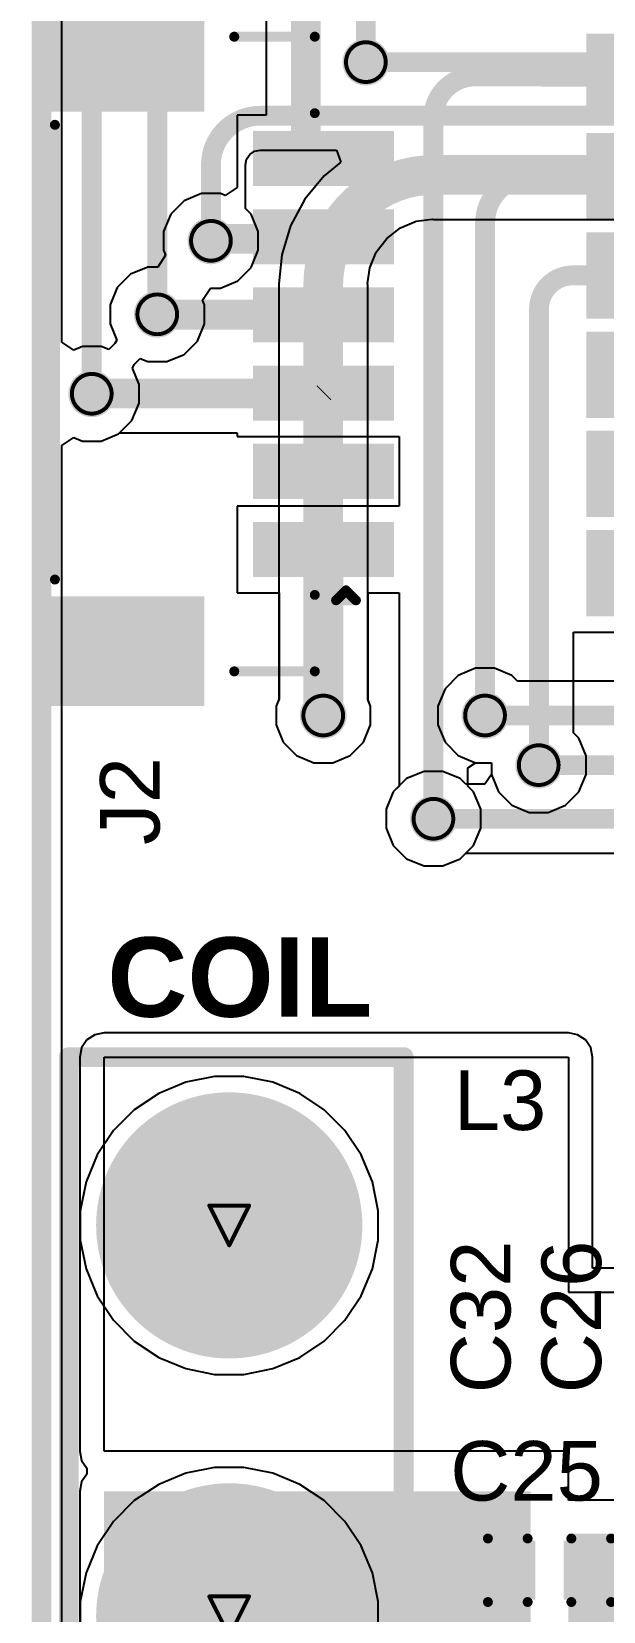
# Model space of a CAD drawing. Header units: inches. Extents: x -46 to 312, y 0 to 111.
# Drawn here: x -44.13 to -36.82, y 18.97 to 39.18 of the extents above; entities that cross this region are included whole.
import ezdxf

# ---------------------------------------------------------------- set-up
doc = ezdxf.new("R2010")
doc.units = ezdxf.units.IN
for name, color, linetype in [('Board Outline', 216, 'Continuous'), ('Bottom Layer', 5, 'Continuous'), ('Bottom Solder', 6, 'Continuous'), ('Drill Drawing', 1, 'Continuous'), ('Multi-Layer', 9, 'Continuous'), ('Pad Holes', 156, 'Continuous'), ('Top Layer', 1, 'Continuous'), ('Top Overlay', 2, 'Continuous'), ('Top Paste', 8, 'Continuous'), ('Top Solder', 216, 'Continuous'), ('Via Holes', 16, 'Continuous')]:
    doc.layers.add(name, color=color, linetype=linetype)
doc.styles.add('Arial', font='', dxfattribs={"height": 0.2})
doc.styles.add('Arial_Bold', font='', dxfattribs={"height": 0.2})
doc.styles.get('Arial').set_extended_font_data('Arial')
doc.styles.get('Arial_Bold').set_extended_font_data('Arial', bold=True)

# ---------------------------------------------------------------- blocks, each defined once
blk = doc.blocks.new('T__H____T____P______3_7___D_____6________54')
at = {"layer": 'Bottom Layer'}
h = blk.add_hatch(color=5, dxfattribs=at)
edge = h.paths.add_edge_path()
edge.add_arc((0, 0), 1.6, 0, 360)
h = blk.add_hatch(color=5, dxfattribs=at)
edge = h.paths.add_edge_path()
edge.add_arc((5, 0), 1.6, 0, 360)
at = {"layer": 'Bottom Solder'}
h = blk.add_hatch(color=6, dxfattribs=at)
edge = h.paths.add_edge_path()
edge.add_arc((0, 0), 1.702, 0, 360)
h = blk.add_hatch(color=6, dxfattribs=at)
edge = h.paths.add_edge_path()
edge.add_arc((5, 0), 1.702, 0, 360)
at = {"layer": 'Multi-Layer'}
h = blk.add_hatch(color=9, dxfattribs=at)
edge = h.paths.add_edge_path()
edge.add_arc((0, 0), 1.6, 0, 360)
h = blk.add_hatch(color=9, dxfattribs=at)
edge = h.paths.add_edge_path()
edge.add_arc((5, 0), 1.6, 0, 360)
at = {"layer": 'Pad Holes'}
h = blk.add_hatch(color=7, dxfattribs=at)
edge = h.paths.add_edge_path()
edge.add_arc((0, 0), 1, 0, 360)
h = blk.add_hatch(color=7, dxfattribs=at)
edge = h.paths.add_edge_path()
edge.add_arc((5, 0), 1, 0, 360)
at = {"layer": 'Top Layer'}
h = blk.add_hatch(color=1, dxfattribs=at)
edge = h.paths.add_edge_path()
edge.add_arc((0, 0), 1.6, 0, 360)
h = blk.add_hatch(color=1, dxfattribs=at)
edge = h.paths.add_edge_path()
edge.add_arc((5, 0), 1.6, 0, 360)
at = {"layer": 'Top Solder'}
h = blk.add_hatch(color=216, dxfattribs=at)
edge = h.paths.add_edge_path()
edge.add_arc((0, 0), 1.702, 0, 360)
h = blk.add_hatch(color=216, dxfattribs=at)
edge = h.paths.add_edge_path()
edge.add_arc((5, 0), 1.702, 0, 360)
blk = doc.blocks.new('C___0402_68')
at = {"layer": 'Top Layer'}
for points in [[(-0.699, -0.318), (-0.699, 0.318), (-0.241, 0.318), (-0.241, -0.318)], [(0.241, -0.318), (0.241, 0.318), (0.699, 0.318), (0.699, -0.318)]]:
    blk.add_hatch(color=1, dxfattribs=at).paths.add_polyline_path(points)
at = {"layer": 'Top Paste'}
for points in [[(-0.699, -0.318), (-0.699, 0.318), (-0.241, 0.318), (-0.241, -0.318)], [(0.241, -0.318), (0.241, 0.318), (0.699, 0.318), (0.699, -0.318)]]:
    blk.add_hatch(color=8, dxfattribs=at).paths.add_polyline_path(points)
at = {"layer": 'Top Solder'}
for points in [[(-0.758, -0.377), (-0.758, 0.377), (-0.181, 0.377), (-0.181, -0.377)], [(0.181, -0.377), (0.181, 0.377), (0.758, 0.377), (0.758, -0.377)]]:
    blk.add_hatch(color=216, dxfattribs=at).paths.add_polyline_path(points)
at = {"layer": 'Top Overlay'}
for points in [[(-0.787, 0.406, 0.127, 0.127, 0), (-0.279, 0.406, 0.127, 0.127, 0)], [(-0.787, -0.406, 0.127, 0.127, 0), (-0.787, 0.406, 0.127, 0.127, 0)], [(0.279, 0.406, 0.127, 0.127, 0), (0.787, 0.406, 0.127, 0.127, 0)], [(0.787, -0.406, 0.127, 0.127, 0), (0.787, 0.406, 0.127, 0.127, 0)], [(-0.787, -0.406, 0.127, 0.127, 0), (-0.279, -0.406, 0.127, 0.127, 0)], [(0.279, -0.406, 0.127, 0.127, 0), (0.787, -0.406, 0.127, 0.127, 0)]]:
    blk.add_lwpolyline(points, format="xyseb", dxfattribs=at)
for points in [[(-0.819, 0.406, 0.0635, 0.0635, 1), (-0.756, 0.406, 0.0635, 0.0635, 1)], [(-0.819, 0.406, 0.0635, 0.0635, 1), (-0.756, 0.406, 0.0635, 0.0635, 1)], [(-0.311, 0.406, 0.0635, 0.0635, 1), (-0.248, 0.406, 0.0635, 0.0635, 1)], [(0.248, 0.406, 0.0635, 0.0635, 1), (0.311, 0.406, 0.0635, 0.0635, 1)], [(0.756, 0.406, 0.0635, 0.0635, 1), (0.819, 0.406, 0.0635, 0.0635, 1)], [(0.756, 0.406, 0.0635, 0.0635, 1), (0.819, 0.406, 0.0635, 0.0635, 1)], [(-0.819, -0.406, 0.0635, 0.0635, 1), (-0.756, -0.406, 0.0635, 0.0635, 1)], [(-0.819, -0.406, 0.0635, 0.0635, 1), (-0.756, -0.406, 0.0635, 0.0635, 1)], [(-0.311, -0.406, 0.0635, 0.0635, 1), (-0.248, -0.406, 0.0635, 0.0635, 1)], [(0.248, -0.406, 0.0635, 0.0635, 1), (0.311, -0.406, 0.0635, 0.0635, 1)], [(0.756, -0.406, 0.0635, 0.0635, 1), (0.819, -0.406, 0.0635, 0.0635, 1)], [(0.756, -0.406, 0.0635, 0.0635, 1), (0.819, -0.406, 0.0635, 0.0635, 1)]]:
    blk.add_lwpolyline(points, format="xyseb", close=True, dxfattribs=at)
blk = doc.blocks.new('V________T______83')
at = {"layer": 'Top Layer'}
for points in [[(-4.4, 2.162), (-3.2, 2.162), (-3.2, 0.362), (-4.4, 0.362)], [(3.2, 2.162), (4.4, 2.162), (4.4, 0.362), (3.2, 0.362)], [(-2.75, -0.462), (-2.25, -0.462), (-2.25, -2.062), (-2.75, -2.062)], [(-1.75, -0.462), (-1.25, -0.462), (-1.25, -2.062), (-1.75, -2.062)], [(-0.75, -0.462), (-0.25, -0.462), (-0.25, -2.062), (-0.75, -2.062)], [(0.25, -0.462), (0.75, -0.462), (0.75, -2.062), (0.25, -2.062)], [(1.25, -0.462), (1.75, -0.462), (1.75, -2.062), (1.25, -2.062)], [(2.25, -0.462), (2.75, -0.462), (2.75, -2.062), (2.25, -2.062)]]:
    blk.add_hatch(color=1, dxfattribs=at).paths.add_polyline_path(points)
at = {"layer": 'Top Paste'}
for points in [[(-4.4, 2.162), (-3.2, 2.162), (-3.2, 0.362), (-4.4, 0.362)], [(3.2, 2.162), (4.4, 2.162), (4.4, 0.362), (3.2, 0.362)], [(-2.75, -0.462), (-2.25, -0.462), (-2.25, -2.062), (-2.75, -2.062)], [(-1.75, -0.462), (-1.25, -0.462), (-1.25, -2.062), (-1.75, -2.062)], [(-0.75, -0.462), (-0.25, -0.462), (-0.25, -2.062), (-0.75, -2.062)], [(0.25, -0.462), (0.75, -0.462), (0.75, -2.062), (0.25, -2.062)], [(1.25, -0.462), (1.75, -0.462), (1.75, -2.062), (1.25, -2.062)], [(2.25, -0.462), (2.75, -0.462), (2.75, -2.062), (2.25, -2.062)]]:
    blk.add_hatch(color=8, dxfattribs=at).paths.add_polyline_path(points)
at = {"layer": 'Top Solder'}
for points in [[(-4.502, 2.264), (-3.098, 2.264), (-3.098, 0.261), (-4.502, 0.261)], [(3.098, 2.264), (4.502, 2.264), (4.502, 0.261), (3.098, 0.261)], [(-2.852, -0.361), (-2.148, -0.361), (-2.148, -2.164), (-2.852, -2.164)], [(-1.852, -0.361), (-1.148, -0.361), (-1.148, -2.164), (-1.852, -2.164)], [(-0.852, -0.361), (-0.148, -0.361), (-0.148, -2.164), (-0.852, -2.164)], [(0.148, -0.361), (0.852, -0.361), (0.852, -2.164), (0.148, -2.164)], [(1.148, -0.361), (1.852, -0.361), (1.852, -2.164), (1.148, -2.164)], [(2.148, -0.361), (2.852, -0.361), (2.852, -2.164), (2.148, -2.164)]]:
    blk.add_hatch(color=216, dxfattribs=at).paths.add_polyline_path(points)
at = {"layer": 'Top Overlay'}
for points in [[(-2.884, 2.173, 0.127, 0.127, 0), (2.932, 2.173, 0.127, 0.127, 0)], [(-4.059, -0.12, 0.127, 0.127, 0), (-4.059, -1.15, 0.127, 0.127, 0)], [(4.059, -0.12, 0.127, 0.127, 0), (4.059, -1.15, 0.127, 0.127, 0)], [(-4.059, -1.15, 0.127, 0.127, 0), (-3.08, -1.15, 0.127, 0.127, 0)], [(3.08, -1.15, 0.127, 0.127, 0), (4.059, -1.15, 0.127, 0.127, 0)], [(-3.15, -1.422, 0.127, 0.127, 0), (-3.023, -1.549, 0.127, 0.127, 0)], [(-3.15, -1.422, 0.127, 0.127, 0), (-3.15, -1.676, 0.127, 0.127, 0)], [(-3.023, -1.549, 0.127, 0.127, 0), (-3.15, -1.676, 0.127, 0.127, 0)]]:
    blk.add_lwpolyline(points, format="xyseb", dxfattribs=at)
for points in [[(-2.916, 2.173, 0.0635, 0.0635, 1), (-2.853, 2.173, 0.0635, 0.0635, 1)], [(2.9, 2.173, 0.0635, 0.0635, 1), (2.964, 2.173, 0.0635, 0.0635, 1)], [(-4.091, -0.12, 0.0635, 0.0635, 1), (-4.027, -0.12, 0.0635, 0.0635, 1)], [(4.027, -0.12, 0.0635, 0.0635, 1), (4.091, -0.12, 0.0635, 0.0635, 1)], [(-4.091, -1.15, 0.0635, 0.0635, 1), (-4.027, -1.15, 0.0635, 0.0635, 1)], [(-4.091, -1.15, 0.0635, 0.0635, 1), (-4.027, -1.15, 0.0635, 0.0635, 1)], [(-3.112, -1.15, 0.0635, 0.0635, 1), (-3.049, -1.15, 0.0635, 0.0635, 1)], [(3.049, -1.15, 0.0635, 0.0635, 1), (3.112, -1.15, 0.0635, 0.0635, 1)], [(4.027, -1.15, 0.0635, 0.0635, 1), (4.091, -1.15, 0.0635, 0.0635, 1)], [(4.027, -1.15, 0.0635, 0.0635, 1), (4.091, -1.15, 0.0635, 0.0635, 1)], [(-3.181, -1.422, 0.0635, 0.0635, 1), (-3.118, -1.422, 0.0635, 0.0635, 1)], [(-3.181, -1.422, 0.0635, 0.0635, 1), (-3.118, -1.422, 0.0635, 0.0635, 1)], [(-3.181, -1.676, 0.0635, 0.0635, 1), (-3.118, -1.676, 0.0635, 0.0635, 1)], [(-3.181, -1.676, 0.0635, 0.0635, 1), (-3.118, -1.676, 0.0635, 0.0635, 1)], [(-3.054, -1.549, 0.0635, 0.0635, 1), (-2.991, -1.549, 0.0635, 0.0635, 1)], [(-3.054, -1.549, 0.0635, 0.0635, 1), (-2.991, -1.549, 0.0635, 0.0635, 1)]]:
    blk.add_lwpolyline(points, format="xyseb", close=True, dxfattribs=at)
blk = doc.blocks.new('41_SMD_UFL_M______84')
at = {"layer": 'Top Layer'}
for points in [[(-9.5, 9.33), (-8, 9.33), (-8, 8.43), (-9.5, 8.43)], [(8, 9.33), (9.5, 9.33), (9.5, 8.43), (8, 8.43)], [(-9.5, 8.06), (-8, 8.06), (-8, 7.16), (-9.5, 7.16)], [(8, 8.06), (9.5, 8.06), (9.5, 7.16), (8, 7.16)], [(-9.5, 6.79), (-8, 6.79), (-8, 5.89), (-9.5, 5.89)], [(8, 6.79), (9.5, 6.79), (9.5, 5.89), (8, 5.89)], [(-9.5, 5.52), (-8, 5.52), (-8, 4.62), (-9.5, 4.62)], [(8, 5.52), (9.5, 5.52), (9.5, 4.62), (8, 4.62)], [(-9.5, 4.25), (-8, 4.25), (-8, 3.35), (-9.5, 3.35)], [(8, 4.25), (9.5, 4.25), (9.5, 3.35), (8, 3.35)], [(-3.35, 3.11), (0.35, 3.11), (0.35, -0.59), (-3.35, -0.59)], [(-9.5, 2.98), (-8, 2.98), (-8, 2.08), (-9.5, 2.08)], [(8, 2.98), (9.5, 2.98), (9.5, 2.08), (8, 2.08)], [(-9.5, 1.71), (-8, 1.71), (-8, 0.81), (-9.5, 0.81)], [(8, 1.71), (9.5, 1.71), (9.5, 0.81), (8, 0.81)], [(-9.5, 0.44), (-8, 0.44), (-8, -0.46), (-9.5, -0.46)], [(8, 0.44), (9.5, 0.44), (9.5, -0.46), (8, -0.46)], [(-9.5, -0.83), (-8, -0.83), (-8, -1.73), (-9.5, -1.73)], [(8, -0.83), (9.5, -0.83), (9.5, -1.73), (8, -1.73)], [(-9.5, -2.1), (-8, -2.1), (-8, -3), (-9.5, -3)], [(8, -2.1), (9.5, -2.1), (9.5, -3), (8, -3)], [(-9.5, -3.37), (-8, -3.37), (-8, -4.27), (-9.5, -4.27)], [(8, -3.37), (9.5, -3.37), (9.5, -4.27), (8, -4.27)], [(-9.5, -4.64), (-8, -4.64), (-8, -5.54), (-9.5, -5.54)], [(8, -4.64), (9.5, -4.64), (9.5, -5.54), (8, -5.54)], [(-9.5, -5.91), (-8, -5.91), (-8, -6.81), (-9.5, -6.81)], [(8, -5.91), (9.5, -5.91), (9.5, -6.81), (8, -6.81)], [(-9.5, -7.18), (-8, -7.18), (-8, -8.08), (-9.5, -8.08)], [(8, -7.18), (9.5, -7.18), (9.5, -8.08), (8, -8.08)], [(-7.43, -9.63), (-7.43, -8.13), (-6.53, -8.13), (-6.53, -9.63)], [(-6.16, -9.63), (-6.16, -8.13), (-5.26, -8.13), (-5.26, -9.63)], [(-4.89, -9.63), (-4.89, -8.13), (-3.99, -8.13), (-3.99, -9.63)], [(-3.62, -9.63), (-3.62, -8.13), (-2.72, -8.13), (-2.72, -9.63)], [(-2.35, -9.63), (-2.35, -8.13), (-1.45, -8.13), (-1.45, -9.63)], [(-1.08, -9.63), (-1.08, -8.13), (-0.18, -8.13), (-0.18, -9.63)], [(0.19, -9.63), (0.19, -8.13), (1.09, -8.13), (1.09, -9.63)], [(1.46, -9.63), (1.46, -8.13), (2.36, -8.13), (2.36, -9.63)], [(2.73, -9.63), (2.73, -8.13), (3.63, -8.13), (3.63, -9.63)], [(4, -9.63), (4, -8.13), (4.9, -8.13), (4.9, -9.63)], [(5.27, -9.63), (5.27, -8.13), (6.17, -8.13), (6.17, -9.63)], [(6.54, -9.63), (6.54, -8.13), (7.44, -8.13), (7.44, -9.63)]]:
    blk.add_hatch(color=1, dxfattribs=at).paths.add_polyline_path(points)
at = {"layer": 'Top Overlay'}
for points in [[(-9.521, 9.362), (-7.541, 9.362), (-7.541, 9.802), (-9.521, 9.802)], [(-7.959, 8.328), (-7.541, 8.328), (-7.541, 9.406), (-7.959, 9.406)]]:
    blk.add_hatch(color=2, dxfattribs=at).paths.add_polyline_path(points)
at = {"layer": 'Top Paste'}
for points in [[(-9.5, 9.33), (-8, 9.33), (-8, 8.43), (-9.5, 8.43)], [(8, 9.33), (9.5, 9.33), (9.5, 8.43), (8, 8.43)], [(-9.5, 8.06), (-8, 8.06), (-8, 7.16), (-9.5, 7.16)], [(8, 8.06), (9.5, 8.06), (9.5, 7.16), (8, 7.16)], [(-9.5, 6.79), (-8, 6.79), (-8, 5.89), (-9.5, 5.89)], [(8, 6.79), (9.5, 6.79), (9.5, 5.89), (8, 5.89)], [(-9.5, 5.52), (-8, 5.52), (-8, 4.62), (-9.5, 4.62)], [(8, 5.52), (9.5, 5.52), (9.5, 4.62), (8, 4.62)], [(-9.5, 4.25), (-8, 4.25), (-8, 3.35), (-9.5, 3.35)], [(8, 4.25), (9.5, 4.25), (9.5, 3.35), (8, 3.35)], [(-3.35, 3.11), (0.35, 3.11), (0.35, -0.59), (-3.35, -0.59)], [(-9.5, 2.98), (-8, 2.98), (-8, 2.08), (-9.5, 2.08)], [(8, 2.98), (9.5, 2.98), (9.5, 2.08), (8, 2.08)], [(-9.5, 1.71), (-8, 1.71), (-8, 0.81), (-9.5, 0.81)], [(8, 1.71), (9.5, 1.71), (9.5, 0.81), (8, 0.81)], [(-9.5, 0.44), (-8, 0.44), (-8, -0.46), (-9.5, -0.46)], [(8, 0.44), (9.5, 0.44), (9.5, -0.46), (8, -0.46)], [(-9.5, -0.83), (-8, -0.83), (-8, -1.73), (-9.5, -1.73)], [(8, -0.83), (9.5, -0.83), (9.5, -1.73), (8, -1.73)], [(-9.5, -2.1), (-8, -2.1), (-8, -3), (-9.5, -3)], [(8, -2.1), (9.5, -2.1), (9.5, -3), (8, -3)], [(-9.5, -3.37), (-8, -3.37), (-8, -4.27), (-9.5, -4.27)], [(8, -3.37), (9.5, -3.37), (9.5, -4.27), (8, -4.27)], [(-9.5, -4.64), (-8, -4.64), (-8, -5.54), (-9.5, -5.54)], [(8, -4.64), (9.5, -4.64), (9.5, -5.54), (8, -5.54)], [(-9.5, -5.91), (-8, -5.91), (-8, -6.81), (-9.5, -6.81)], [(8, -5.91), (9.5, -5.91), (9.5, -6.81), (8, -6.81)], [(-9.5, -7.18), (-8, -7.18), (-8, -8.08), (-9.5, -8.08)], [(8, -7.18), (9.5, -7.18), (9.5, -8.08), (8, -8.08)], [(-7.43, -9.63), (-7.43, -8.13), (-6.53, -8.13), (-6.53, -9.63)], [(-6.16, -9.63), (-6.16, -8.13), (-5.26, -8.13), (-5.26, -9.63)], [(-4.89, -9.63), (-4.89, -8.13), (-3.99, -8.13), (-3.99, -9.63)], [(-3.62, -9.63), (-3.62, -8.13), (-2.72, -8.13), (-2.72, -9.63)], [(-2.35, -9.63), (-2.35, -8.13), (-1.45, -8.13), (-1.45, -9.63)], [(-1.08, -9.63), (-1.08, -8.13), (-0.18, -8.13), (-0.18, -9.63)], [(0.19, -9.63), (0.19, -8.13), (1.09, -8.13), (1.09, -9.63)], [(1.46, -9.63), (1.46, -8.13), (2.36, -8.13), (2.36, -9.63)], [(2.73, -9.63), (2.73, -8.13), (3.63, -8.13), (3.63, -9.63)], [(4, -9.63), (4, -8.13), (4.9, -8.13), (4.9, -9.63)], [(5.27, -9.63), (5.27, -8.13), (6.17, -8.13), (6.17, -9.63)], [(6.54, -9.63), (6.54, -8.13), (7.44, -8.13), (7.44, -9.63)]]:
    blk.add_hatch(color=8, dxfattribs=at).paths.add_polyline_path(points)
at = {"layer": 'Top Solder'}
for points in [[(-9.602, 9.432), (-7.898, 9.432), (-7.898, 8.328), (-9.602, 8.328)], [(7.898, 9.432), (9.602, 9.432), (9.602, 8.328), (7.898, 8.328)], [(-9.602, 8.162), (-7.898, 8.162), (-7.898, 7.058), (-9.602, 7.058)], [(7.898, 8.162), (9.602, 8.162), (9.602, 7.058), (7.898, 7.058)], [(-9.602, 6.892), (-7.898, 6.892), (-7.898, 5.788), (-9.602, 5.788)], [(7.898, 6.892), (9.602, 6.892), (9.602, 5.788), (7.898, 5.788)], [(-9.602, 5.622), (-7.898, 5.622), (-7.898, 4.518), (-9.602, 4.518)], [(7.898, 5.622), (9.602, 5.622), (9.602, 4.518), (7.898, 4.518)], [(-9.602, 4.352), (-7.898, 4.352), (-7.898, 3.248), (-9.602, 3.248)], [(7.898, 4.352), (9.602, 4.352), (9.602, 3.248), (7.898, 3.248)], [(-9.602, 3.082), (-7.898, 3.082), (-7.898, 1.978), (-9.602, 1.978)], [(-3.452, 3.212), (0.452, 3.212), (0.452, -0.692), (-3.452, -0.692)], [(7.898, 3.082), (9.602, 3.082), (9.602, 1.978), (7.898, 1.978)], [(-9.602, 1.812), (-7.898, 1.812), (-7.898, 0.708), (-9.602, 0.708)], [(7.898, 1.812), (9.602, 1.812), (9.602, 0.708), (7.898, 0.708)], [(-9.602, 0.542), (-7.898, 0.542), (-7.898, -0.562), (-9.602, -0.562)], [(7.898, 0.542), (9.602, 0.542), (9.602, -0.562), (7.898, -0.562)], [(-9.602, -0.728), (-7.898, -0.728), (-7.898, -1.832), (-9.602, -1.832)], [(7.898, -0.728), (9.602, -0.728), (9.602, -1.832), (7.898, -1.832)], [(-9.602, -1.998), (-7.898, -1.998), (-7.898, -3.102), (-9.602, -3.102)], [(7.898, -1.998), (9.602, -1.998), (9.602, -3.102), (7.898, -3.102)], [(-9.602, -3.268), (-7.898, -3.268), (-7.898, -4.372), (-9.602, -4.372)], [(7.898, -3.268), (9.602, -3.268), (9.602, -4.372), (7.898, -4.372)], [(-9.602, -4.538), (-7.898, -4.538), (-7.898, -5.642), (-9.602, -5.642)], [(7.898, -4.538), (9.602, -4.538), (9.602, -5.642), (7.898, -5.642)], [(-9.602, -5.808), (-7.898, -5.808), (-7.898, -6.912), (-9.602, -6.912)], [(7.898, -5.808), (9.602, -5.808), (9.602, -6.912), (7.898, -6.912)], [(-9.602, -7.078), (-7.898, -7.078), (-7.898, -8.182), (-9.602, -8.182)], [(7.898, -7.078), (9.602, -7.078), (9.602, -8.182), (7.898, -8.182)], [(-7.532, -9.732), (-7.532, -8.028), (-6.428, -8.028), (-6.428, -9.732)], [(-6.262, -9.732), (-6.262, -8.028), (-5.158, -8.028), (-5.158, -9.732)], [(-4.992, -9.732), (-4.992, -8.028), (-3.888, -8.028), (-3.888, -9.732)], [(-3.722, -9.732), (-3.722, -8.028), (-2.618, -8.028), (-2.618, -9.732)], [(-2.452, -9.732), (-2.452, -8.028), (-1.348, -8.028), (-1.348, -9.732)], [(-1.182, -9.732), (-1.182, -8.028), (-0.078, -8.028), (-0.078, -9.732)], [(0.088, -9.732), (0.088, -8.028), (1.192, -8.028), (1.192, -9.732)], [(1.358, -9.732), (1.358, -8.028), (2.462, -8.028), (2.462, -9.732)], [(2.628, -9.732), (2.628, -8.028), (3.732, -8.028), (3.732, -9.732)], [(3.898, -9.732), (3.898, -8.028), (5.002, -8.028), (5.002, -9.732)], [(5.168, -9.732), (5.168, -8.028), (6.272, -8.028), (6.272, -9.732)], [(6.438, -9.732), (6.438, -8.028), (7.542, -8.028), (7.542, -9.732)]]:
    blk.add_hatch(color=216, dxfattribs=at).paths.add_polyline_path(points)
at = {"layer": 'Top Overlay'}
for points in [[(-9.042, 10.109, 0.127, 0.127, 0), (9.042, 10.109, 0.127, 0.127, 0)], [(9.042, 10.109, 0.127, 0.127, 0), (9.042, 9.576, 0.127, 0.127, 0)], [(-9.804, 8.738, 0.2, 0.2, 0), (-9.804, 8.992, 0.2, 0.2, 0)], [(-9.804, 8.992, 0.2, 0.2, 0), (-9.677, 8.865, 0.2, 0.2, 0)], [(-9.804, 8.738, 0.2, 0.2, 0), (-9.677, 8.865, 0.2, 0.2, 0)], [(-9.064, -9.146, 0.127, 0.127, 0), (-9.064, -8.333, 0.127, 0.127, 0)], [(9.046, -9.171, 0.127, 0.127, 0), (9.046, -8.359, 0.127, 0.127, 0)], [(-9.064, -9.171, 0.127, 0.127, 0), (-7.669, -9.171, 0.127, 0.127, 0)], [(7.651, -9.171, 0.127, 0.127, 0), (9.046, -9.171, 0.127, 0.127, 0)]]:
    blk.add_lwpolyline(points, format="xyseb", dxfattribs=at)
for points in [[(-9.074, 10.109, 0.0635, 0.0635, 1), (-9.011, 10.109, 0.0635, 0.0635, 1)], [(9.011, 10.109, 0.0635, 0.0635, 1), (9.074, 10.109, 0.0635, 0.0635, 1)], [(9.011, 10.109, 0.0635, 0.0635, 1), (9.074, 10.109, 0.0635, 0.0635, 1)], [(9.011, 9.576, 0.0635, 0.0635, 1), (9.074, 9.576, 0.0635, 0.0635, 1)], [(-9.854, 8.992, 0.1, 0.1, 1), (-9.754, 8.992, 0.1, 0.1, 1)], [(-9.854, 8.992, 0.1, 0.1, 1), (-9.754, 8.992, 0.1, 0.1, 1)], [(-9.727, 8.865, 0.1, 0.1, 1), (-9.627, 8.865, 0.1, 0.1, 1)], [(-9.727, 8.865, 0.1, 0.1, 1), (-9.627, 8.865, 0.1, 0.1, 1)], [(-9.854, 8.738, 0.1, 0.1, 1), (-9.754, 8.738, 0.1, 0.1, 1)], [(-9.854, 8.738, 0.1, 0.1, 1), (-9.754, 8.738, 0.1, 0.1, 1)], [(-9.096, -8.333, 0.0635, 0.0635, 1), (-9.032, -8.333, 0.0635, 0.0635, 1)], [(9.015, -8.359, 0.0635, 0.0635, 1), (9.078, -8.359, 0.0635, 0.0635, 1)], [(-9.096, -9.146, 0.0635, 0.0635, 1), (-9.032, -9.146, 0.0635, 0.0635, 1)], [(-9.096, -9.171, 0.0635, 0.0635, 1), (-9.032, -9.171, 0.0635, 0.0635, 1)], [(-7.701, -9.171, 0.0635, 0.0635, 1), (-7.637, -9.171, 0.0635, 0.0635, 1)], [(7.62, -9.171, 0.0635, 0.0635, 1), (7.683, -9.171, 0.0635, 0.0635, 1)], [(9.015, -9.171, 0.0635, 0.0635, 1), (9.078, -9.171, 0.0635, 0.0635, 1)], [(9.015, -9.171, 0.0635, 0.0635, 1), (9.078, -9.171, 0.0635, 0.0635, 1)]]:
    blk.add_lwpolyline(points, format="xyseb", close=True, dxfattribs=at)

msp = doc.modelspace()

# ---------------------------------------------------------------- hatches: boundary and pattern name
at = {"layer": 'Bottom Layer'}
h = msp.add_hatch(color=5, dxfattribs=at)
edge = h.paths.add_edge_path()
edge.add_arc((-39.853, 38.786), 0.3, 0, 360)
h = msp.add_hatch(color=5, dxfattribs=at)
edge = h.paths.add_edge_path()
edge.add_arc((-41.834, 36.5), 0.3, 0, 360)
h = msp.add_hatch(color=5, dxfattribs=at)
edge = h.paths.add_edge_path()
edge.add_arc((-42.52, 35.56), 0.3, 0, 360)
h = msp.add_hatch(color=5, dxfattribs=at)
edge = h.paths.add_edge_path()
edge.add_arc((-43.358, 34.544), 0.3, 0, 360)
h = msp.add_hatch(color=5, dxfattribs=at)
edge = h.paths.add_edge_path()
edge.add_arc((-40.398, 30.429), 0.3, 0, 360)
h = msp.add_hatch(color=5, dxfattribs=at)
edge = h.paths.add_edge_path()
edge.add_arc((-38.329, 30.429), 0.3, 0, 360)
h = msp.add_hatch(color=5, dxfattribs=at)
edge = h.paths.add_edge_path()
edge.add_arc((-37.643, 29.794), 0.3, 0, 360)
h = msp.add_hatch(color=5, dxfattribs=at)
edge = h.paths.add_edge_path()
edge.add_arc((-38.989, 29.108), 0.3, 0, 360)
at = {"layer": 'Top Layer'}
h = msp.add_hatch(color=1, dxfattribs=at)
edge = h.paths.add_edge_path()
edge.add_arc((-39.853, 38.786), 0.3, 0, 360)
h = msp.add_hatch(color=1, dxfattribs=at)
edge = h.paths.add_edge_path()
edge.add_arc((-41.834, 36.5), 0.3, 0, 360)
h = msp.add_hatch(color=1, dxfattribs=at)
edge = h.paths.add_edge_path()
edge.add_arc((-42.52, 35.56), 0.3, 0, 360)
h = msp.add_hatch(color=1, dxfattribs=at)
edge = h.paths.add_edge_path()
edge.add_arc((-43.358, 34.544), 0.3, 0, 360)
h = msp.add_hatch(color=1, dxfattribs=at)
edge = h.paths.add_edge_path()
edge.add_arc((-40.398, 30.429), 0.3, 0, 360)
h = msp.add_hatch(color=1, dxfattribs=at)
edge = h.paths.add_edge_path()
edge.add_arc((-38.329, 30.429), 0.3, 0, 360)
h = msp.add_hatch(color=1, dxfattribs=at)
edge = h.paths.add_edge_path()
edge.add_arc((-37.643, 29.794), 0.3, 0, 360)
h = msp.add_hatch(color=1, dxfattribs=at)
edge = h.paths.add_edge_path()
edge.add_arc((-38.989, 29.108), 0.3, 0, 360)
for points in [[(-43.2, 17.307), (-37.746, 17.307), (-37.746, 20.507), (-43.2, 20.507)], [(-37.264, 18.052), (-34.488, 18.052), (-34.488, 19.909), (-37.264, 19.909)]]:
    msp.add_hatch(color=1, dxfattribs=at).paths.add_polyline_path(points)
at = {"layer": 'Via Holes'}
h = msp.add_hatch(color=7, dxfattribs=at)
edge = h.paths.add_edge_path()
edge.add_arc((-39.853, 38.786), 0.15, 0, 360)
h = msp.add_hatch(color=7, dxfattribs=at)
edge = h.paths.add_edge_path()
edge.add_arc((-41.834, 36.5), 0.15, 0, 360)
h = msp.add_hatch(color=7, dxfattribs=at)
edge = h.paths.add_edge_path()
edge.add_arc((-42.52, 35.56), 0.15, 0, 360)
h = msp.add_hatch(color=7, dxfattribs=at)
edge = h.paths.add_edge_path()
edge.add_arc((-43.358, 34.544), 0.15, 0, 360)
h = msp.add_hatch(color=7, dxfattribs=at)
edge = h.paths.add_edge_path()
edge.add_arc((-40.398, 30.429), 0.15, 0, 360)
h = msp.add_hatch(color=7, dxfattribs=at)
edge = h.paths.add_edge_path()
edge.add_arc((-38.329, 30.429), 0.15, 0, 360)
h = msp.add_hatch(color=7, dxfattribs=at)
edge = h.paths.add_edge_path()
edge.add_arc((-37.643, 29.794), 0.15, 0, 360)
h = msp.add_hatch(color=7, dxfattribs=at)
edge = h.paths.add_edge_path()
edge.add_arc((-38.989, 29.108), 0.15, 0, 360)

# ---------------------------------------------------------------- linework, layer by layer
at = {"layer": 'Board Outline'}
msp.add_lwpolyline([(-44, 43.975, 0.254, 0.254, 0), (-44, 3, 0.254, 0.254, 0)], format="xyseb", dxfattribs=at)
at = {"layer": 'Bottom Layer'}
for p, q in [((-41.379, 37.543), (-41.338, 37.604)), ((-41.338, 37.604), (-41.277, 37.645)), ((-41.277, 37.645), (-41.204, 37.659)), ((-41.204, 37.659), (-41.204, 37.66)), ((-41.204, 37.66), (-40.228, 37.66)), ((-40.228, 37.66), (-40.173, 37.507)), ((-41.394, 36.915), (-41.394, 37.471)), ((-41.394, 37.471), (-41.393, 37.471)), ((-41.393, 37.471), (-41.379, 37.543)), ((-40.173, 37.507), (-40.387, 37.332)), ((-40.387, 37.332), (-40.633, 37.033)), ((-40.633, 37.033), (-40.815, 36.691)), ((-41.321, 36.842), (-41.394, 36.915)), ((-41.229, 36.62), (-41.321, 36.842)), ((-39.208, 36.75), (-39.006, 36.776)), ((-39.006, 36.776), (-38.989, 36.773)), ((-41.229, 36.379), (-41.229, 36.62)), ((-40.815, 36.691), (-40.928, 36.32)), ((-39.586, 36.531), (-39.411, 36.665)), ((-39.411, 36.665), (-39.208, 36.75)), ((-38.989, 36.773), (-16.975, 36.773)), ((-41.321, 36.157), (-41.229, 36.379)), ((-39.72, 36.356), (-39.586, 36.531)), ((-40.928, 36.32), (-40.964, 35.948)), ((-39.804, 36.153), (-39.72, 36.356)), ((-41.713, 35.895), (-41.491, 35.987)), ((-41.491, 35.987), (-41.321, 36.157)), ((-39.831, 35.951), (-39.804, 36.153)), ((-41.941, 35.743), (-41.839, 35.895)), ((-41.839, 35.895), (-41.713, 35.895)), ((-40.964, 35.948), (-40.967, 35.934)), ((-40.967, 35.934), (-40.967, 30.634)), ((-39.828, 35.934), (-39.831, 35.951)), ((-39.828, 30.634), (-39.828, 35.934)), ((-41.915, 35.68), (-41.941, 35.743)), ((-41.915, 35.44), (-41.915, 35.68)), ((-42.007, 35.217), (-41.915, 35.44)), ((-42.177, 35.047), (-42.007, 35.217)), ((-42.816, 34.917), (-42.739, 34.996)), ((-42.739, 34.996), (-42.64, 34.955)), ((-42.399, 34.955), (-42.177, 35.047)), ((-42.839, 34.873), (-42.816, 34.917)), ((-42.753, 34.664), (-42.839, 34.873)), ((-42.64, 34.955), (-42.399, 34.955)), ((-42.753, 34.424), (-42.753, 34.664)), ((-42.845, 34.201), (-42.753, 34.424)), ((-43.015, 34.031), (-42.845, 34.201)), ((-43.741, 33.883), (-43.589, 33.985)), ((-43.589, 33.985), (-43.478, 33.939)), ((-43.237, 33.939), (-43.015, 34.031)), ((-43.741, 3), (-43.741, 33.883)), ((-43.478, 33.939), (-43.237, 33.939)), ((-38.671, 30.942), (-38.841, 30.772)), ((-38.449, 31.034), (-38.671, 30.942)), ((-38.208, 31.034), (-38.449, 31.034)), ((-37.986, 30.942), (-38.208, 31.034)), ((-37.914, 30.869), (-37.986, 30.942)), ((-38.841, 30.772), (-38.933, 30.55)), ((-36.604, 30.869), (-37.914, 30.869)), ((-40.967, 30.634), (-41.002, 30.55)), ((-41.002, 30.55), (-41.002, 30.309)), ((-39.793, 30.55), (-39.828, 30.634)), ((-39.793, 30.309), (-39.793, 30.55)), ((-38.933, 30.55), (-38.933, 30.309)), ((-41.002, 30.309), (-40.91, 30.087)), ((-39.885, 30.087), (-39.793, 30.309)), ((-38.933, 30.309), (-38.841, 30.087)), ((-40.91, 30.087), (-40.74, 29.916)), ((-40.74, 29.916), (-40.518, 29.824)), ((-40.277, 29.824), (-40.055, 29.916)), ((-40.055, 29.916), (-39.885, 30.087)), ((-38.841, 30.087), (-38.671, 29.916)), ((-38.671, 29.916), (-38.449, 29.824)), ((-40.518, 29.824), (-40.277, 29.824)), ((-39.109, 29.713), (-39.332, 29.621)), ((-38.869, 29.713), (-39.109, 29.713)), ((-38.646, 29.621), (-38.869, 29.713)), ((-38.449, 29.824), (-38.248, 29.824)), ((-38.248, 29.824), (-38.248, 29.674)), ((-39.332, 29.621), (-39.502, 29.451)), ((-38.574, 29.549), (-38.646, 29.621)), ((-38.331, 29.549), (-38.574, 29.549)), ((-38.248, 29.674), (-38.331, 29.549)), ((-39.502, 29.451), (-39.594, 29.229)), ((-39.594, 29.229), (-39.594, 28.988)), ((-39.594, 28.988), (-39.502, 28.766)), ((-39.502, 28.766), (-39.332, 28.596)), ((-39.332, 28.596), (-39.109, 28.504)), ((-39.109, 28.504), (-38.869, 28.504)), ((-38.869, 28.504), (-38.646, 28.596)), ((-38.646, 28.596), (-38.574, 28.668)), ((-38.574, 28.668), (-21.788, 28.668)), ((-42.155, 25.739), (-42.502, 25.595)), ((-41.787, 25.812), (-42.155, 25.739)), ((-41.412, 25.812), (-41.787, 25.812)), ((-41.044, 25.739), (-41.412, 25.812)), ((-40.698, 25.595), (-41.044, 25.739)), ((-42.502, 25.595), (-42.814, 25.387)), ((-40.386, 25.387), (-40.698, 25.595)), ((-42.814, 25.387), (-43.079, 25.121)), ((-40.12, 25.121), (-40.386, 25.387)), ((-43.079, 25.121), (-43.288, 24.809)), ((-39.912, 24.809), (-40.12, 25.121)), ((-43.288, 24.809), (-43.431, 24.463)), ((-39.768, 24.463), (-39.912, 24.809)), ((-43.431, 24.463), (-43.505, 24.095)), ((-39.695, 24.095), (-39.768, 24.463)), ((-43.505, 24.095), (-43.505, 23.719)), ((-39.695, 23.719), (-39.695, 24.095)), ((-43.505, 23.719), (-43.431, 23.351)), ((-39.768, 23.351), (-39.695, 23.719)), ((-43.431, 23.351), (-43.288, 23.005)), ((-39.912, 23.005), (-39.768, 23.351)), ((-43.288, 23.005), (-43.079, 22.693)), ((-40.12, 22.693), (-39.912, 23.005)), ((-43.079, 22.693), (-42.814, 22.427)), ((-40.386, 22.427), (-40.12, 22.693)), ((-42.814, 22.427), (-42.502, 22.219)), ((-40.698, 22.219), (-40.386, 22.427)), ((-42.502, 22.219), (-42.155, 22.075)), ((-42.155, 22.075), (-41.787, 22.002)), ((-41.412, 22.002), (-41.044, 22.075)), ((-41.044, 22.075), (-40.698, 22.219)), ((-41.787, 22.002), (-41.412, 22.002)), ((-42.155, 20.739), (-42.502, 20.595)), ((-41.787, 20.812), (-42.155, 20.739)), ((-41.412, 20.812), (-41.787, 20.812)), ((-41.044, 20.739), (-41.412, 20.812)), ((-40.698, 20.595), (-41.044, 20.739)), ((-42.502, 20.595), (-42.814, 20.387)), ((-40.386, 20.387), (-40.698, 20.595)), ((-42.814, 20.387), (-43.079, 20.121)), ((-40.12, 20.121), (-40.386, 20.387)), ((-43.079, 20.121), (-43.288, 19.809)), ((-39.912, 19.809), (-40.12, 20.121)), ((-43.288, 19.809), (-43.431, 19.463)), ((-39.768, 19.463), (-39.912, 19.809)), ((-43.431, 19.463), (-43.505, 19.095)), ((-39.695, 19.095), (-39.768, 19.463)), ((-43.505, 19.095), (-43.505, 18.719)), ((-39.695, 18.719), (-39.695, 19.095))]:
    msp.add_line(p, q, dxfattribs=at)
for points in [[(-43.358, 34.544, 0.254, 0.254, 0), (-43.358, 39.76, 0.254, 0.254, 0)], [(-42.52, 39.043, 0.254, 0.254, -0.414214), (-42.153, 39.41, 0.254, 0.254, 0)], [(-42.52, 35.56, 0.254, 0.254, 0), (-42.52, 39.043, 0.254, 0.254, 0)], [(-39.853, 38.786, 0.254, 0.254, 0), (3.266, 38.786, 0.254, 0.254, 0)], [(-41.834, 37.471, 0.254, 0.254, -0.414214), (-41.204, 38.1, 0.254, 0.254, 0)], [(-41.204, 38.1, 0.254, 0.254, 0), (-14.605, 38.1, 0.254, 0.254, 0)], [(-41.834, 36.5, 0.254, 0.254, 0), (-41.834, 37.471, 0.254, 0.254, 0)], [(-40.398, 35.934, 0.508, 0.508, -0.414214), (-38.989, 37.343, 0.508, 0.508, 0)], [(-38.989, 37.343, 0.508, 0.508, 0), (-16.975, 37.343, 0.508, 0.508, 0)], [(-40.398, 30.429, 0.508, 0.508, 0), (-40.398, 35.934, 0.508, 0.508, 0)], [(-38.075, 30.429, 0.254, 0.254, 0), (-0.457, 30.429, 0.254, 0.254, 0)], [(-37.389, 29.794, 0.254, 0.254, 0), (-1.946, 29.794, 0.254, 0.254, 0)], [(-37.389, 29.794, 0.254, 0.254, 0), (-37.389, 29.794, 0.254, 0.254, 0)], [(-38.989, 29.108, 0.254, 0.254, 0), (-21.788, 29.108, 0.254, 0.254, 0)]]:
    msp.add_lwpolyline(points, format="xyseb", dxfattribs=at)
for points in [[(-42.583, 39.043, 0.127, 0.127, 1), (-42.456, 39.043, 0.127, 0.127, 1)], [(-42.583, 39.043, 0.127, 0.127, 1), (-42.456, 39.043, 0.127, 0.127, 1)], [(-39.916, 38.786, 0.127, 0.127, 1), (-39.789, 38.786, 0.127, 0.127, 1)], [(-41.268, 38.1, 0.127, 0.127, 1), (-41.141, 38.1, 0.127, 0.127, 1)], [(-41.268, 38.1, 0.127, 0.127, 1), (-41.141, 38.1, 0.127, 0.127, 1)], [(-41.897, 37.471, 0.127, 0.127, 1), (-41.77, 37.471, 0.127, 0.127, 1)], [(-41.897, 37.471, 0.127, 0.127, 1), (-41.77, 37.471, 0.127, 0.127, 1)], [(-39.116, 37.343, 0.254, 0.254, 1), (-38.862, 37.343, 0.254, 0.254, 1)], [(-39.116, 37.343, 0.254, 0.254, 1), (-38.862, 37.343, 0.254, 0.254, 1)], [(-41.897, 36.5, 0.127, 0.127, 1), (-41.77, 36.5, 0.127, 0.127, 1)], [(-40.525, 35.934, 0.254, 0.254, 1), (-40.271, 35.934, 0.254, 0.254, 1)], [(-40.525, 35.934, 0.254, 0.254, 1), (-40.271, 35.934, 0.254, 0.254, 1)], [(-42.583, 35.56, 0.127, 0.127, 1), (-42.456, 35.56, 0.127, 0.127, 1)], [(-43.421, 34.544, 0.127, 0.127, 1), (-43.294, 34.544, 0.127, 0.127, 1)], [(-40.525, 30.429, 0.254, 0.254, 1), (-40.271, 30.429, 0.254, 0.254, 1)], [(-38.138, 30.429, 0.127, 0.127, 1), (-38.011, 30.429, 0.127, 0.127, 1)], [(-37.452, 29.794, 0.127, 0.127, 1), (-37.325, 29.794, 0.127, 0.127, 1)], [(-37.452, 29.794, 0.127, 0.127, 1), (-37.325, 29.794, 0.127, 0.127, 1)], [(-37.452, 29.794, 0.127, 0.127, 1), (-37.325, 29.794, 0.127, 0.127, 1)], [(-39.053, 29.108, 0.127, 0.127, 1), (-38.926, 29.108, 0.127, 0.127, 1)]]:
    msp.add_lwpolyline(points, format="xyseb", close=True, dxfattribs=at)
at = {"layer": 'Drill Drawing'}
for points in [[(-39.599, 38.786, 0.0508, 0.0508, 1), (-40.107, 38.786, 0.0508, 0.0508, 1)], [(-40.119, 38.786, 0.0254, 0.0254, 1), (-40.094, 38.786, 0.0254, 0.0254, 1)], [(-39.611, 38.786, 0.0254, 0.0254, 1), (-39.586, 38.786, 0.0254, 0.0254, 1)], [(-41.58, 36.5, 0.0508, 0.0508, 1), (-42.088, 36.5, 0.0508, 0.0508, 1)], [(-42.1, 36.5, 0.0254, 0.0254, 1), (-42.075, 36.5, 0.0254, 0.0254, 1)], [(-41.592, 36.5, 0.0254, 0.0254, 1), (-41.567, 36.5, 0.0254, 0.0254, 1)], [(-42.266, 35.56, 0.0508, 0.0508, 1), (-42.774, 35.56, 0.0508, 0.0508, 1)], [(-42.786, 35.56, 0.0254, 0.0254, 1), (-42.761, 35.56, 0.0254, 0.0254, 1)], [(-42.278, 35.56, 0.0254, 0.0254, 1), (-42.253, 35.56, 0.0254, 0.0254, 1)], [(-43.104, 34.544, 0.0508, 0.0508, 1), (-43.612, 34.544, 0.0508, 0.0508, 1)], [(-43.624, 34.544, 0.0254, 0.0254, 1), (-43.599, 34.544, 0.0254, 0.0254, 1)], [(-43.116, 34.544, 0.0254, 0.0254, 1), (-43.091, 34.544, 0.0254, 0.0254, 1)], [(-40.144, 30.429, 0.0508, 0.0508, 1), (-40.652, 30.429, 0.0508, 0.0508, 1)], [(-38.075, 30.429, 0.0508, 0.0508, 1), (-38.583, 30.429, 0.0508, 0.0508, 1)], [(-40.664, 30.429, 0.0254, 0.0254, 1), (-40.639, 30.429, 0.0254, 0.0254, 1)], [(-40.156, 30.429, 0.0254, 0.0254, 1), (-40.131, 30.429, 0.0254, 0.0254, 1)], [(-38.595, 30.429, 0.0254, 0.0254, 1), (-38.57, 30.429, 0.0254, 0.0254, 1)], [(-38.087, 30.429, 0.0254, 0.0254, 1), (-38.062, 30.429, 0.0254, 0.0254, 1)], [(-37.389, 29.794, 0.0508, 0.0508, 1), (-37.897, 29.794, 0.0508, 0.0508, 1)], [(-37.909, 29.794, 0.0254, 0.0254, 1), (-37.884, 29.794, 0.0254, 0.0254, 1)], [(-37.401, 29.794, 0.0254, 0.0254, 1), (-37.376, 29.794, 0.0254, 0.0254, 1)], [(-38.735, 29.108, 0.0508, 0.0508, 1), (-39.243, 29.108, 0.0508, 0.0508, 1)], [(-39.256, 29.108, 0.0254, 0.0254, 1), (-39.23, 29.108, 0.0254, 0.0254, 1)], [(-38.748, 29.108, 0.0254, 0.0254, 1), (-38.722, 29.108, 0.0254, 0.0254, 1)], [(-41.867, 24.161, 0.0254, 0.0254, 1), (-41.841, 24.161, 0.0254, 0.0254, 1)], [(-41.867, 24.161, 0.0254, 0.0254, 1), (-41.841, 24.161, 0.0254, 0.0254, 1)], [(-41.359, 24.161, 0.0254, 0.0254, 1), (-41.333, 24.161, 0.0254, 0.0254, 1)], [(-41.359, 24.161, 0.0254, 0.0254, 1), (-41.333, 24.161, 0.0254, 0.0254, 1)], [(-41.613, 23.653, 0.0254, 0.0254, 1), (-41.587, 23.653, 0.0254, 0.0254, 1)], [(-41.613, 23.653, 0.0254, 0.0254, 1), (-41.587, 23.653, 0.0254, 0.0254, 1)], [(-41.867, 19.161, 0.0254, 0.0254, 1), (-41.841, 19.161, 0.0254, 0.0254, 1)], [(-41.867, 19.161, 0.0254, 0.0254, 1), (-41.841, 19.161, 0.0254, 0.0254, 1)], [(-41.359, 19.161, 0.0254, 0.0254, 1), (-41.333, 19.161, 0.0254, 0.0254, 1)], [(-41.359, 19.161, 0.0254, 0.0254, 1), (-41.333, 19.161, 0.0254, 0.0254, 1)]]:
    msp.add_lwpolyline(points, format="xyseb", close=True, dxfattribs=at)
for points in [[(-41.854, 24.161, 0.0508, 0.0508, 0), (-41.346, 24.161, 0.0508, 0.0508, 0)], [(-41.854, 24.161, 0.0508, 0.0508, 0), (-41.6, 23.653, 0.0508, 0.0508, 0)], [(-41.6, 23.653, 0.0508, 0.0508, 0), (-41.346, 24.161, 0.0508, 0.0508, 0)], [(-41.854, 19.161, 0.0508, 0.0508, 0), (-41.346, 19.161, 0.0508, 0.0508, 0)], [(-41.854, 19.161, 0.0508, 0.0508, 0), (-41.6, 18.653, 0.0508, 0.0508, 0)], [(-41.6, 18.653, 0.0508, 0.0508, 0), (-41.346, 19.161, 0.0508, 0.0508, 0)]]:
    msp.add_lwpolyline(points, format="xyseb", dxfattribs=at)
at = {"layer": 'Top Layer'}
for p, q in [((-43.741, 35.205), (-43.741, 43.716)), ((-41.126, 41.238), (-41.126, 38.107)), ((-41.126, 38.107), (-41.498, 38.107)), ((-41.498, 38.107), (-41.498, 37.18)), ((-41.498, 37.18), (-41.651, 37.079)), ((-42.176, 37.013), (-42.347, 36.842)), ((-41.954, 37.105), (-42.176, 37.013)), ((-41.713, 37.105), (-41.954, 37.105)), ((-41.651, 37.079), (-41.713, 37.105)), ((-42.347, 36.842), (-42.439, 36.62)), ((-42.439, 36.62), (-42.439, 36.379)), ((-42.439, 36.379), (-42.413, 36.317)), ((-42.413, 36.317), (-42.515, 36.165)), ((-42.862, 36.073), (-43.032, 35.903)), ((-42.64, 36.165), (-42.862, 36.073)), ((-42.515, 36.165), (-42.64, 36.165)), ((-43.032, 35.903), (-43.124, 35.68)), ((-43.124, 35.68), (-43.124, 35.44)), ((-43.124, 35.44), (-43.038, 35.231)), ((-43.589, 35.103), (-43.741, 35.205)), ((-43.061, 35.187), (-43.138, 35.108)), ((-43.038, 35.231), (-43.061, 35.187)), ((-43.478, 35.149), (-43.589, 35.103)), ((-43.237, 35.149), (-43.478, 35.149)), ((-43.138, 35.108), (-43.237, 35.149)), ((-43.741, 33.883), (-43.589, 33.985)), ((-43.589, 33.985), (-43.478, 33.939)), ((-43.237, 33.939), (-43.015, 34.031)), ((-43.015, 34.031), (-43.003, 34.043)), ((-43.003, 34.043), (-41.498, 34.043)), ((-41.498, 34.043), (-41.498, 33.997)), ((-41.498, 33.997), (-39.429, 33.997)), ((-39.429, 33.997), (-39.429, 33.107)), ((-43.741, 3), (-43.741, 33.883)), ((-43.478, 33.939), (-43.237, 33.939)), ((-39.429, 33.107), (-41.498, 33.107)), ((-41.498, 33.107), (-41.498, 31.997)), ((-41.498, 31.997), (-40.963, 31.997)), ((-40.963, 31.997), (-40.963, 30.644)), ((-39.824, 30.624), (-39.824, 31.997)), ((-39.824, 31.997), (-39.429, 31.997)), ((-39.429, 31.997), (-39.429, 29.523)), ((-37.199, 30.206), (-37.199, 31.493)), ((-37.199, 31.493), (-36.566, 31.493)), ((-40.963, 30.644), (-41.002, 30.55)), ((-41.002, 30.55), (-41.002, 30.309)), ((-39.793, 30.55), (-39.824, 30.624)), ((-39.793, 30.309), (-39.793, 30.55)), ((-41.002, 30.309), (-40.91, 30.087)), ((-39.885, 30.087), (-39.793, 30.309)), ((-37.13, 30.137), (-37.199, 30.206)), ((-37.038, 29.915), (-37.13, 30.137)), ((-40.91, 30.087), (-40.74, 29.916)), ((-40.74, 29.916), (-40.518, 29.824)), ((-40.277, 29.824), (-40.055, 29.916)), ((-40.055, 29.916), (-39.885, 30.087)), ((-37.038, 29.674), (-37.038, 29.915)), ((-40.518, 29.824), (-40.277, 29.824)), ((-38.549, 29.758), (-38.449, 29.824)), ((-38.549, 29.523), (-38.549, 29.758)), ((-38.449, 29.824), (-38.248, 29.824)), ((-38.248, 29.824), (-38.248, 29.674)), ((-39.429, 29.523), (-39.502, 29.451)), ((-38.476, 29.451), (-38.549, 29.523)), ((-38.248, 29.674), (-38.156, 29.452)), ((-37.13, 29.452), (-37.038, 29.674)), ((-39.502, 29.451), (-39.594, 29.229)), ((-38.384, 29.229), (-38.476, 29.451)), ((-38.156, 29.452), (-37.985, 29.281)), ((-37.3, 29.281), (-37.13, 29.452)), ((-39.594, 29.229), (-39.594, 28.988)), ((-38.384, 28.988), (-38.384, 29.229)), ((-37.985, 29.281), (-37.763, 29.189)), ((-37.763, 29.189), (-37.522, 29.189)), ((-37.522, 29.189), (-37.3, 29.281)), ((-39.594, 28.988), (-39.502, 28.766)), ((-38.476, 28.766), (-38.384, 28.988)), ((-39.502, 28.766), (-39.332, 28.596)), ((-38.646, 28.596), (-38.476, 28.766)), ((-39.332, 28.596), (-39.109, 28.504)), ((-39.109, 28.504), (-38.869, 28.504)), ((-38.869, 28.504), (-38.646, 28.596)), ((-43.42, 26.279), (-43.487, 26.178)), ((-43.319, 26.346), (-43.42, 26.279)), ((-43.2, 26.37), (-43.319, 26.346)), ((-37.264, 26.37), (-43.2, 26.37)), ((-37.145, 26.346), (-37.264, 26.37)), ((-37.044, 26.279), (-37.145, 26.346)), ((-36.977, 26.178), (-37.044, 26.279)), ((-43.487, 26.178), (-43.511, 26.059)), ((-36.953, 26.059), (-36.977, 26.178)), ((-43.511, 26.059), (-43.511, 21.021)), ((-43.2, 21.021), (-43.2, 26.059)), ((-43.2, 26.059), (-37.264, 26.059)), ((-37.264, 26.059), (-37.264, 23.052)), ((-36.953, 23.362), (-36.953, 26.059)), ((-36.545, 23.362), (-36.953, 23.362)), ((-37.264, 23.052), (-34.653, 23.052)), ((-43.511, 21.021), (-43.487, 20.902)), ((-37.264, 21.021), (-43.2, 21.021)), ((-37.264, 20.392), (-37.264, 21.021)), ((-43.487, 20.902), (-43.42, 20.801)), ((-43.487, 20.626), (-43.511, 20.507)), ((-43.42, 20.727), (-43.487, 20.626)), ((-43.42, 20.801), (-43.42, 20.727)), ((-43.511, 20.507), (-43.511, 17.307)), ((-34.653, 20.392), (-37.264, 20.392))]:
    msp.add_line(p, q, dxfattribs=at)
for points in [[(-40.621, 37.578, 0.381, 0.381, 0), (-40.621, 41.588, 0.381, 0.381, 0)], [(-39.853, 38.786, 0.254, 0.254, 0), (-39.853, 39.368, 0.254, 0.254, 0)], [(-38.989, 38.071, 0.254, 0.254, -0.415294), (-38.455, 38.603, 0.254, 0.254, 0)], [(-38.455, 38.603, 0.254, 0.254, 0), (-38.453, 38.603, 0.254, 0.254, 0)], [(-38.453, 38.603, 0.254, 0.254, 0), (-36.436, 38.598, 0.254, 0.254, 0)], [(-38.989, 38.071, 0.254, 0.254, 0), (-38.989, 38.07, 0.254, 0.254, 0)], [(-38.989, 29.108, 0.254, 0.254, 0), (-38.989, 38.07, 0.254, 0.254, 0)], [(-40.385, 37.561, 0.381, 0.381, 0), (-40.367, 37.578, 0.381, 0.381, 0)], [(-38.329, 36.726, 0.254, 0.254, -0.414214), (-37.726, 37.328, 0.254, 0.254, 0)], [(-37.726, 37.328, 0.254, 0.254, 0), (-36.436, 37.328, 0.254, 0.254, 0)], [(-38.329, 30.429, 0.254, 0.254, 0), (-38.329, 36.726, 0.254, 0.254, 0)], [(-41.834, 36.5, 0.381, 0.381, 0), (-41.808, 36.526, 0.381, 0.381, 0)], [(-41.808, 36.526, 0.381, 0.381, 0), (-40.42, 36.526, 0.381, 0.381, 0)], [(-40.42, 36.526, 0.381, 0.381, 0), (-40.394, 36.552, 0.381, 0.381, 0)], [(-37.639, 35.627, 0.254, 0.254, -0.414214), (-37.208, 36.058, 0.254, 0.254, 0)], [(-37.208, 36.058, 0.254, 0.254, 0), (-36.182, 36.058, 0.254, 0.254, 0)], [(-42.52, 35.56, 0.381, 0.381, 0), (-42.516, 35.556, 0.381, 0.381, 0)], [(-42.516, 35.556, 0.381, 0.381, 0), (-40.39, 35.556, 0.381, 0.381, 0)], [(-40.39, 35.556, 0.381, 0.381, 0), (-40.386, 35.56, 0.381, 0.381, 0)], [(-37.639, 29.798, 0.254, 0.254, 0), (-37.639, 35.627, 0.254, 0.254, 0)], [(-43.358, 34.544, 0.381, 0.381, 0), (-43.354, 34.548, 0.381, 0.381, 0)], [(-43.354, 34.548, 0.381, 0.381, 0), (-40.398, 34.548, 0.381, 0.381, 0)], [(-40.398, 34.548, 0.381, 0.381, 0), (-40.385, 34.561, 0.381, 0.381, 0)], [(-40.394, 34.552, 0.254, 0.254, 0), (-40.385, 34.561, 0.254, 0.254, 0)], [(-40.394, 30.429, 0.508, 0.508, 0), (-40.394, 32.498, 0.508, 0.508, 0)], [(-40.398, 30.429, 0.254, 0.254, 0), (-40.394, 30.429, 0.254, 0.254, 0)], [(-38.989, 29.083, 0.254, 0.254, 0), (-38.989, 29.108, 0.254, 0.254, 0)]]:
    msp.add_lwpolyline(points, format="xyseb", dxfattribs=at)
for points in [[(-39.916, 38.786, 0.127, 0.127, 1), (-39.789, 38.786, 0.127, 0.127, 1)], [(-38.519, 38.603, 0.127, 0.127, 1), (-38.392, 38.603, 0.127, 0.127, 1)], [(-38.519, 38.603, 0.127, 0.127, 1), (-38.392, 38.603, 0.127, 0.127, 1)], [(-38.517, 38.603, 0.127, 0.127, 1), (-38.39, 38.603, 0.127, 0.127, 1)], [(-38.517, 38.603, 0.127, 0.127, 1), (-38.39, 38.603, 0.127, 0.127, 1)], [(-39.053, 38.071, 0.127, 0.127, 1), (-38.926, 38.071, 0.127, 0.127, 1)], [(-39.053, 38.071, 0.127, 0.127, 1), (-38.926, 38.071, 0.127, 0.127, 1)], [(-39.053, 38.07, 0.127, 0.127, 1), (-38.926, 38.07, 0.127, 0.127, 1)], [(-39.053, 38.07, 0.127, 0.127, 1), (-38.926, 38.07, 0.127, 0.127, 1)], [(-40.717, 37.578, 0.191, 0.191, 1), (-40.526, 37.578, 0.191, 0.191, 1)], [(-40.48, 37.561, 0.191, 0.191, 1), (-40.29, 37.561, 0.191, 0.191, 1)], [(-40.463, 37.578, 0.191, 0.191, 1), (-40.272, 37.578, 0.191, 0.191, 1)], [(-37.79, 37.328, 0.127, 0.127, 1), (-37.663, 37.328, 0.127, 0.127, 1)], [(-37.79, 37.328, 0.127, 0.127, 1), (-37.663, 37.328, 0.127, 0.127, 1)], [(-38.392, 36.726, 0.127, 0.127, 1), (-38.265, 36.726, 0.127, 0.127, 1)], [(-38.392, 36.726, 0.127, 0.127, 1), (-38.265, 36.726, 0.127, 0.127, 1)], [(-41.929, 36.5, 0.191, 0.191, 1), (-41.739, 36.5, 0.191, 0.191, 1)], [(-41.903, 36.526, 0.191, 0.191, 1), (-41.712, 36.526, 0.191, 0.191, 1)], [(-41.903, 36.526, 0.191, 0.191, 1), (-41.712, 36.526, 0.191, 0.191, 1)], [(-40.515, 36.526, 0.191, 0.191, 1), (-40.324, 36.526, 0.191, 0.191, 1)], [(-40.515, 36.526, 0.191, 0.191, 1), (-40.324, 36.526, 0.191, 0.191, 1)], [(-40.489, 36.552, 0.191, 0.191, 1), (-40.298, 36.552, 0.191, 0.191, 1)], [(-37.271, 36.058, 0.127, 0.127, 1), (-37.144, 36.058, 0.127, 0.127, 1)], [(-37.271, 36.058, 0.127, 0.127, 1), (-37.144, 36.058, 0.127, 0.127, 1)], [(-42.615, 35.56, 0.191, 0.191, 1), (-42.424, 35.56, 0.191, 0.191, 1)], [(-42.611, 35.556, 0.191, 0.191, 1), (-42.42, 35.556, 0.191, 0.191, 1)], [(-42.611, 35.556, 0.191, 0.191, 1), (-42.42, 35.556, 0.191, 0.191, 1)], [(-40.485, 35.556, 0.191, 0.191, 1), (-40.294, 35.556, 0.191, 0.191, 1)], [(-40.485, 35.556, 0.191, 0.191, 1), (-40.294, 35.556, 0.191, 0.191, 1)], [(-40.481, 35.56, 0.191, 0.191, 1), (-40.29, 35.56, 0.191, 0.191, 1)], [(-37.703, 35.627, 0.127, 0.127, 1), (-37.576, 35.627, 0.127, 0.127, 1)], [(-37.703, 35.627, 0.127, 0.127, 1), (-37.576, 35.627, 0.127, 0.127, 1)], [(-43.453, 34.544, 0.191, 0.191, 1), (-43.263, 34.544, 0.191, 0.191, 1)], [(-43.449, 34.548, 0.191, 0.191, 1), (-43.259, 34.548, 0.191, 0.191, 1)], [(-43.449, 34.548, 0.191, 0.191, 1), (-43.259, 34.548, 0.191, 0.191, 1)], [(-40.493, 34.548, 0.191, 0.191, 1), (-40.302, 34.548, 0.191, 0.191, 1)], [(-40.493, 34.548, 0.191, 0.191, 1), (-40.302, 34.548, 0.191, 0.191, 1)], [(-40.48, 34.561, 0.191, 0.191, 1), (-40.29, 34.561, 0.191, 0.191, 1)], [(-40.457, 34.552, 0.127, 0.127, 1), (-40.33, 34.552, 0.127, 0.127, 1)], [(-40.448, 34.561, 0.127, 0.127, 1), (-40.321, 34.561, 0.127, 0.127, 1)], [(-40.521, 32.498, 0.254, 0.254, 1), (-40.267, 32.498, 0.254, 0.254, 1)], [(-40.521, 30.429, 0.254, 0.254, 1), (-40.267, 30.429, 0.254, 0.254, 1)], [(-40.461, 30.429, 0.127, 0.127, 1), (-40.334, 30.429, 0.127, 0.127, 1)], [(-40.457, 30.429, 0.127, 0.127, 1), (-40.33, 30.429, 0.127, 0.127, 1)], [(-38.392, 30.429, 0.127, 0.127, 1), (-38.265, 30.429, 0.127, 0.127, 1)], [(-37.703, 29.798, 0.127, 0.127, 1), (-37.576, 29.798, 0.127, 0.127, 1)], [(-39.053, 29.108, 0.127, 0.127, 1), (-38.926, 29.108, 0.127, 0.127, 1)], [(-39.053, 29.108, 0.127, 0.127, 1), (-38.926, 29.108, 0.127, 0.127, 1)], [(-39.053, 29.083, 0.127, 0.127, 1), (-38.926, 29.083, 0.127, 0.127, 1)]]:
    msp.add_lwpolyline(points, format="xyseb", close=True, dxfattribs=at)
at = {"layer": 'Top Overlay'}
for points in [[(-43.651, 26.059, 0.254, 0.254, 0), (-39.37, 26.059, 0.254, 0.254, 0)], [(-43.651, 16.891, 0.254, 0.254, 0), (-43.651, 26.059, 0.254, 0.254, 0)], [(-39.37, 16.891, 0.254, 0.254, 0), (-39.37, 26.059, 0.254, 0.254, 0)]]:
    msp.add_lwpolyline(points, format="xyseb", dxfattribs=at)
for points in [[(-43.715, 26.059, 0.127, 0.127, 1), (-43.588, 26.059, 0.127, 0.127, 1)], [(-43.715, 26.059, 0.127, 0.127, 1), (-43.588, 26.059, 0.127, 0.127, 1)], [(-39.434, 26.059, 0.127, 0.127, 1), (-39.306, 26.059, 0.127, 0.127, 1)], [(-39.434, 26.059, 0.127, 0.127, 1), (-39.306, 26.059, 0.127, 0.127, 1)]]:
    msp.add_lwpolyline(points, format="xyseb", close=True, dxfattribs=at)

# ---------------------------------------------------------------- block references
for name, p in [('41_SMD_UFL_M______84', (-27.432, 39.878)), ('C___0402_68', (-37.505, 19.496))]:
    msp.add_blockref(name, p)
for name, p, rotation in [('V________T______83', (-41.656, 35.052), 90), ('T__H____T____P______3_7___D_____6________54', (-41.6, 23.907), 270)]:
    msp.add_blockref(name, p, dxfattribs=dict(rotation=rotation))

# ---------------------------------------------------------------- texts
for s, height, rotation, style, p in [('J2', 0.762, 90, 'Arial', (-42.49, 28.773)), ('COIL', 1.016, 360, 'Arial_Bold', (-43.159, 26.575)), ('C32', 0.762, 90, 'Arial', (-38.004, 21.76)), ('C26', 0.762, 90, 'Arial', (-36.845, 21.76))]:
    msp.add_text(s, height=height, rotation=rotation, dxfattribs=dict(at, style=style)).set_placement(p)
at = {"layer": 'Top Overlay', "style": 'Arial'}
for s, p in [('L3', (-38.73, 25.127)), ('C25', (-38.774, 20.387))]:
    msp.add_text(s, height=0.762, dxfattribs=at).set_placement(p)

doc.saveas('drawing.dxf')
